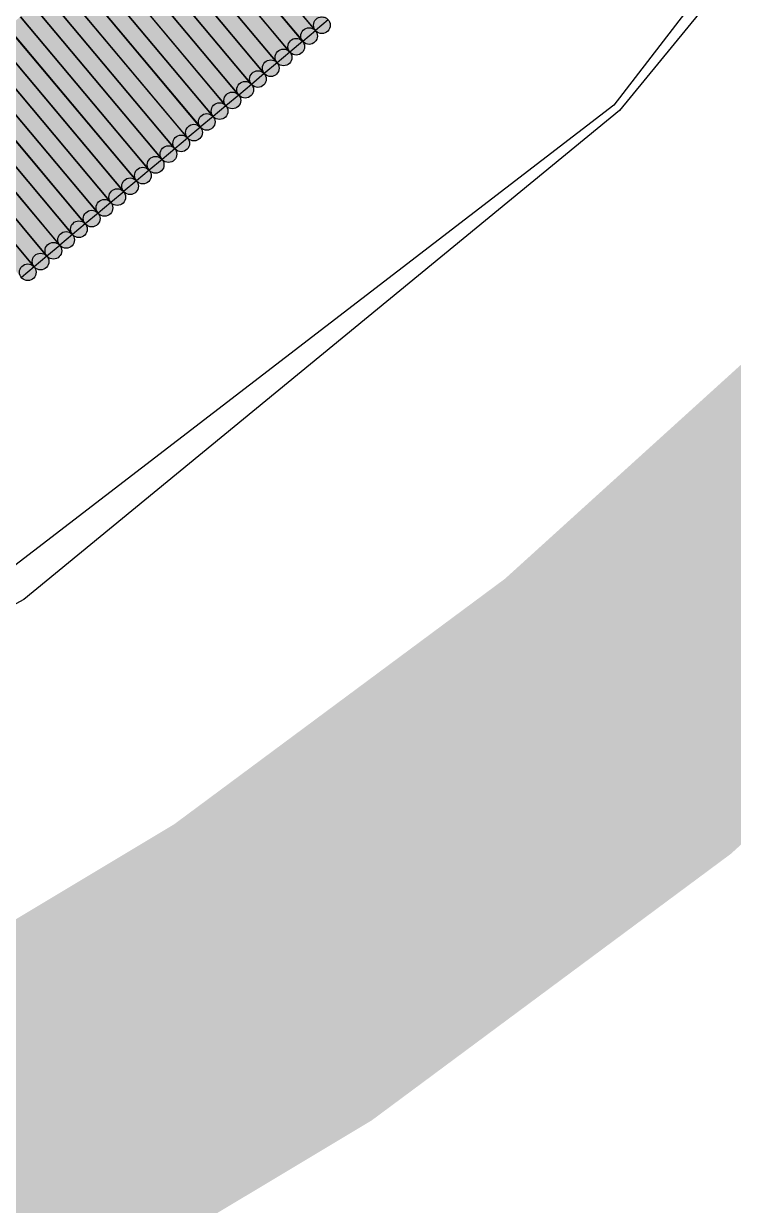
# Model space of a CAD drawing. Header units: millimetres. Extents: x -4 to 157, y -60 to 103.
# Drawn here: x 117.278 to 118.874, y -23.077 to -20.422 of the extents above; entities that cross this region are included whole.
import ezdxf

# ---------------------------------------------------------------- set-up
doc = ezdxf.new("R2010")
doc.units = ezdxf.units.MM
for name, color, linetype, true_color in [('BottomLayer', 5, 'Continuous', 0x0000ff), ('BottomSolder', 6, 'Continuous', 0xff00ff), ('KeepOutLayer', 6, 'Continuous', 0xff00ff), ('MidLayer1', 7, 'Continuous', 0x7f0000), ('MidLayer2', 7, 'Continuous', 0x3f7f00), ('TopLayer', 1, 'Continuous', 0xff0000)]:
    doc.layers.add(name, color=color, linetype=linetype, true_color=true_color)

msp = doc.modelspace()

# ---------------------------------------------------------------- hatches: boundary and pattern name
at = {"layer": 'BottomSolder', "true_color": 0xff00ff}
for points in [[(117.6445371532383, -20.09276204108533), (117.6732828467617, -20.06861795891467), (117.9629628467617, -20.41350795891467), (117.9342171532383, -20.43765204108532)], [(117.6158686376754, -20.11675189527762), (117.6446313623246, -20.09262810472238), (117.9341313623246, -20.43779810472238), (117.9053686376754, -20.46192189527763)], [(117.5872777638203, -20.14082085330616), (117.6160422361797, -20.11669914669385), (117.9053822361797, -20.46172914669384), (117.8766177638203, -20.48585085330616)], [(117.5584104647395, -20.16501407334574), (117.5871695352605, -20.14088592665426), (117.8766495352605, -20.48592592665425), (117.8478904647395, -20.51005407334575)], [(117.5295716227696, -20.18915545350242), (117.5583283772304, -20.16502454649758), (117.8478983772304, -20.51010454649757), (117.8191416227696, -20.53423545350243)], [(117.500798181194, -20.21323135099528), (117.529561818806, -20.18910864900472), (117.819131818806, -20.53438864900471), (117.790368181194, -20.55851135099528)], [(117.4720623701993, -20.237406344157), (117.5008176298007, -20.213273655843), (117.7904576298007, -20.558393655843), (117.7617023701993, -20.582526344157)], [(117.4433683001489, -20.26149149283432), (117.4721316998511, -20.23736850716568), (117.7615816998511, -20.58249850716569), (117.7328183001489, -20.60662149283431)], [(117.3858459313652, -20.30968866781648), (117.4146140686348, -20.28557133218352), (117.7040240686348, -20.63079133218352), (117.6752559313652, -20.65490866781649)], [(117.4146135650613, -20.28579776774939), (117.4433664349387, -20.26166223225061), (117.7328464349387, -20.6065222322506), (117.7040935650613, -20.6306577677494)], [(117.3571146979477, -20.33403911723798), (117.3858653020523, -20.30990088276202), (117.6753753020523, -20.65473088276202), (117.6466246979477, -20.67886911723798)], [(117.3283997362854, -20.35802320502603), (117.3571602637145, -20.33389679497397), (117.6466802637146, -20.67902679497396), (117.6179197362854, -20.70315320502603)], [(117.299632146547, -20.38228607765942), (117.328387853453, -20.35815392234058), (117.617907853453, -20.70314392234059), (117.589152146547, -20.72727607765942)], [(117.2709901273224, -20.40631367115671), (117.2997498726776, -20.3821863288433), (117.5891798726776, -20.7271863288433), (117.5604201273224, -20.75131367115671)], [(117.2420442315931, -20.43048856174986), (117.2707957684069, -20.40635143825014), (117.5604257684069, -20.75135143825014), (117.5316742315931, -20.77548856174986)], [(117.2133419083224, -20.45450579378705), (117.2420980916776, -20.43037420621295), (117.5315980916776, -20.77535420621295), (117.5028419083224, -20.79948579378705)], [(117.1846097693409, -20.4786532444305), (117.2133702306591, -20.4545267555695), (117.5029002306592, -20.7996667555695), (117.4741397693409, -20.8237932444305)], [(117.1558290148811, -20.50274234500458), (117.1845909851189, -20.47861765499542), (117.4741009851189, -20.82377765499542), (117.4453390148811, -20.84790234500458)], [(117.1270514907379, -20.52710529615885), (117.1558085092621, -20.50297470384115), (117.4453385092621, -20.84801470384116), (117.4165814907379, -20.87214529615885)], [(117.0697032534141, -20.57522739647174), (117.0984567465859, -20.55109260352826), (117.3879467465859, -20.89598260352826), (117.3591932534141, -20.92011739647175)], [(117.0984018753166, -20.55107575445578), (117.1271581246834, -20.52694424554421), (117.4166481246834, -20.87191424554422), (117.3878918753166, -20.89604575445578)], [(117.040890941201, -20.59931464123193), (117.069649058799, -20.57518535876808), (117.359169058799, -20.92024535876808), (117.330410941201, -20.94437464123192)], [(117.0121429674124, -20.62356705572934), (117.0408970325876, -20.59943294427066), (117.3304570325876, -20.94442294427066), (117.3017029674124, -20.96855705572933)], [(116.9833321393088, -20.64764606903447), (117.0120878606912, -20.62351393096552), (117.3016578606912, -20.96856393096552), (117.2729021393088, -20.99269606903448)]]:
    msp.add_hatch(color=6, dxfattribs=at).paths.add_polyline_path(points, flags=0)
h = msp.add_hatch(color=6, dxfattribs=at)
edge = h.paths.add_edge_path(flags=0)
edge.add_arc((117.94859, -20.42558), 0.01877, 0, 360)
h = msp.add_hatch(color=6, dxfattribs=at)
edge = h.paths.add_edge_path(flags=0)
edge.add_arc((117.91975, -20.44986), 0.01877, 0, 360)
h = msp.add_hatch(color=6, dxfattribs=at)
edge = h.paths.add_edge_path(flags=0)
edge.add_arc((117.891, -20.47378999999999), 0.01877, 0, 360)
h = msp.add_hatch(color=6, dxfattribs=at)
edge = h.paths.add_edge_path(flags=0)
edge.add_arc((117.86227, -20.49799), 0.01877, 0, 360)
h = msp.add_hatch(color=6, dxfattribs=at)
edge = h.paths.add_edge_path(flags=0)
edge.add_arc((117.83352, -20.52217), 0.01877, 0, 360)
h = msp.add_hatch(color=6, dxfattribs=at)
edge = h.paths.add_edge_path(flags=0)
edge.add_arc((117.77608, -20.57046), 0.01877, 0, 360)
h = msp.add_hatch(color=6, dxfattribs=at)
edge = h.paths.add_edge_path(flags=0)
edge.add_arc((117.80475, -20.54645), 0.01877, 0, 360)
h = msp.add_hatch(color=6, dxfattribs=at)
edge = h.paths.add_edge_path(flags=0)
edge.add_arc((117.7472, -20.59456), 0.01877, 0, 360)
h = msp.add_hatch(color=6, dxfattribs=at)
edge = h.paths.add_edge_path(flags=0)
edge.add_arc((117.71847, -20.61859), 0.01877, 0, 360)
h = msp.add_hatch(color=6, dxfattribs=at)
edge = h.paths.add_edge_path(flags=0)
edge.add_arc((117.68964, -20.64285), 0.01877, 0, 360)
h = msp.add_hatch(color=6, dxfattribs=at)
edge = h.paths.add_edge_path(flags=0)
edge.add_arc((117.661, -20.6668), 0.01877, 0, 360)
h = msp.add_hatch(color=6, dxfattribs=at)
edge = h.paths.add_edge_path(flags=0)
edge.add_arc((117.6323, -20.69109), 0.01877, 0, 360)
h = msp.add_hatch(color=6, dxfattribs=at)
edge = h.paths.add_edge_path(flags=0)
edge.add_arc((117.60353, -20.71521), 0.01877, 0, 360)
h = msp.add_hatch(color=6, dxfattribs=at)
edge = h.paths.add_edge_path(flags=0)
edge.add_arc((117.5748, -20.73925), 0.01877, 0, 360)
h = msp.add_hatch(color=6, dxfattribs=at)
edge = h.paths.add_edge_path(flags=0)
edge.add_arc((117.54605, -20.76342), 0.01877, 0, 360)
h = msp.add_hatch(color=6, dxfattribs=at)
edge = h.paths.add_edge_path(flags=0)
edge.add_arc((117.51722, -20.78742), 0.01877, 0, 360)
h = msp.add_hatch(color=6, dxfattribs=at)
edge = h.paths.add_edge_path(flags=0)
edge.add_arc((117.45972, -20.83584), 0.01877, 0, 360)
h = msp.add_hatch(color=6, dxfattribs=at)
edge = h.paths.add_edge_path(flags=0)
edge.add_arc((117.48852, -20.81173), 0.01877, 0, 360)
h = msp.add_hatch(color=6, dxfattribs=at)
edge = h.paths.add_edge_path(flags=0)
edge.add_arc((117.43096, -20.86008), 0.01877, 0, 360)
h = msp.add_hatch(color=6, dxfattribs=at)
edge = h.paths.add_edge_path(flags=0)
edge.add_arc((117.40227, -20.88398), 0.01877, 0, 360)
h = msp.add_hatch(color=6, dxfattribs=at)
edge = h.paths.add_edge_path(flags=0)
edge.add_arc((117.37357, -20.90805), 0.01877, 0, 360)
h = msp.add_hatch(color=6, dxfattribs=at)
edge = h.paths.add_edge_path(flags=0)
edge.add_arc((117.34479, -20.93231), 0.01877, 0, 360)
h = msp.add_hatch(color=6, dxfattribs=at)
edge = h.paths.add_edge_path(flags=0)
edge.add_arc((117.31608, -20.95649), 0.01877, 0, 360)
h = msp.add_hatch(color=6, dxfattribs=at)
edge = h.paths.add_edge_path(flags=0)
edge.add_arc((117.28728, -20.98063), 0.01877, 0, 360)

# ---------------------------------------------------------------- linework, layer by layer
at = {"layer": 'BottomLayer'}
for p, q in [((120.00666, -18.77905999999999), (118.60532, -20.60532)), ((118.60532, -20.60532), (116.77906, -22.00666))]:
    msp.add_line(p, q, dxfattribs=at)
at = {"layer": 'BottomSolder', "color": 6, "true_color": 0xff00ff}
for p, q in [((117.9342171532383, -20.43765204108532), (117.6445371532383, -20.09276204108533)), ((117.6446313623246, -20.09262810472238), (117.9341313623246, -20.43779810472238)), ((117.9053686376754, -20.46192189527763), (117.6158686376754, -20.11675189527762)), ((117.6160422361797, -20.11669914669385), (117.9053822361797, -20.46172914669384)), ((117.5871695352605, -20.14088592665426), (117.8766495352605, -20.48592592665425)), ((117.8766177638203, -20.48585085330616), (117.5872777638203, -20.14082085330616)), ((117.5583283772304, -20.16502454649758), (117.8478983772304, -20.51010454649757)), ((117.8478904647395, -20.51005407334575), (117.5584104647395, -20.16501407334574)), ((117.529561818806, -20.18910864900472), (117.819131818806, -20.53438864900471)), ((117.8191416227696, -20.53423545350243), (117.5295716227696, -20.18915545350242)), ((117.790368181194, -20.55851135099528), (117.500798181194, -20.21323135099528)), ((117.5008176298007, -20.213273655843), (117.7904576298007, -20.558393655843)), ((117.7617023701993, -20.582526344157), (117.4720623701993, -20.237406344157)), ((117.4721316998511, -20.23736850716568), (117.7615816998511, -20.58249850716569)), ((117.7040935650613, -20.6306577677494), (117.4146135650613, -20.28579776774939)), ((117.4146140686348, -20.28557133218352), (117.7040240686348, -20.63079133218352)), ((117.4433664349387, -20.26166223225061), (117.7328464349387, -20.6065222322506)), ((117.7328183001489, -20.60662149283431), (117.4433683001489, -20.26149149283432)), ((117.6752559313652, -20.65490866781649), (117.3858459313652, -20.30968866781648)), ((117.3858653020523, -20.30990088276202), (117.6753753020523, -20.65473088276202)), ((117.6466246979477, -20.67886911723798), (117.3571146979477, -20.33403911723798)), ((117.3571602637145, -20.33389679497397), (117.6466802637146, -20.67902679497396)), ((117.328387853453, -20.35815392234058), (117.617907853453, -20.70314392234059)), ((117.6179197362854, -20.70315320502603), (117.3283997362854, -20.35802320502603)), ((117.589152146547, -20.72727607765942), (117.299632146547, -20.38228607765942)), ((117.2997498726776, -20.3821863288433), (117.5891798726776, -20.7271863288433)), ((117.2707957684069, -20.40635143825014), (117.5604257684069, -20.75135143825014)), ((117.5604201273224, -20.75131367115671), (117.2709901273224, -20.40631367115671)), ((117.9629628467617, -20.41350795891467), (117.9342171532383, -20.43765204108532)), ((117.5316742315931, -20.77548856174986), (117.2420442315931, -20.43048856174986)), ((117.2420980916776, -20.43037420621295), (117.5315980916776, -20.77535420621295)), ((117.9341313623246, -20.43779810472238), (117.9053686376754, -20.46192189527763)), ((117.5028419083224, -20.79948579378705), (117.2133419083224, -20.45450579378705)), ((117.2133702306591, -20.4545267555695), (117.5029002306592, -20.7996667555695)), ((117.9053822361797, -20.46172914669384), (117.8766177638203, -20.48585085330616)), ((117.1845909851189, -20.47861765499542), (117.4741009851189, -20.82377765499542)), ((117.4741397693409, -20.8237932444305), (117.1846097693409, -20.4786532444305)), ((117.8766495352605, -20.48592592665425), (117.8478904647395, -20.51005407334575)), ((117.1558085092621, -20.50297470384115), (117.4453385092621, -20.84801470384116)), ((117.4453390148811, -20.84790234500458), (117.1558290148811, -20.50274234500458)), ((117.8478983772304, -20.51010454649757), (117.8191416227696, -20.53423545350243)), ((117.3878918753166, -20.89604575445578), (117.0984018753166, -20.55107575445578)), ((117.0984567465859, -20.55109260352826), (117.3879467465859, -20.89598260352826)), ((117.4165814907379, -20.87214529615885), (117.1270514907379, -20.52710529615885)), ((117.1271581246834, -20.52694424554421), (117.4166481246834, -20.87191424554422)), ((117.819131818806, -20.53438864900471), (117.790368181194, -20.55851135099528)), ((117.069649058799, -20.57518535876808), (117.359169058799, -20.92024535876808)), ((117.3591932534141, -20.92011739647175), (117.0697032534141, -20.57522739647174)), ((117.7904576298007, -20.558393655843), (117.7617023701993, -20.582526344157)), ((117.330410941201, -20.94437464123192), (117.040890941201, -20.59931464123193)), ((117.0408970325876, -20.59943294427066), (117.3304570325876, -20.94442294427066)), ((117.7615816998511, -20.58249850716569), (117.7328183001489, -20.60662149283431)), ((117.0120878606912, -20.62351393096552), (117.3016578606912, -20.96856393096552)), ((117.3017029674124, -20.96855705572933), (117.0121429674124, -20.62356705572934)), ((117.7040240686348, -20.63079133218352), (117.6752559313652, -20.65490866781649)), ((117.7328464349387, -20.6065222322506), (117.7040935650613, -20.6306577677494)), ((117.6753753020523, -20.65473088276202), (117.6466246979477, -20.67886911723798)), ((117.6466802637146, -20.67902679497396), (117.6179197362854, -20.70315320502603)), ((117.617907853453, -20.70314392234059), (117.589152146547, -20.72727607765942)), ((117.5891798726776, -20.7271863288433), (117.5604201273224, -20.75131367115671)), ((117.5604257684069, -20.75135143825014), (117.5316742315931, -20.77548856174986)), ((117.5315980916776, -20.77535420621295), (117.5028419083224, -20.79948579378705)), ((117.5029002306592, -20.7996667555695), (117.4741397693409, -20.8237932444305)), ((117.4741009851189, -20.82377765499542), (117.4453390148811, -20.84790234500458)), ((117.4453385092621, -20.84801470384116), (117.4165814907379, -20.87214529615885)), ((117.3879467465859, -20.89598260352826), (117.3591932534141, -20.92011739647175)), ((117.4166481246834, -20.87191424554422), (117.3878918753166, -20.89604575445578)), ((117.359169058799, -20.92024535876808), (117.330410941201, -20.94437464123192)), ((117.3304570325876, -20.94442294427066), (117.3017029674124, -20.96855705572933)), ((117.3016578606912, -20.96856393096552), (117.2729021393088, -20.99269606903448))]:
    msp.add_line(p, q, dxfattribs=at)
at = {"layer": 'BottomSolder'}
for centre in [(117.94859, -20.42558), (117.91975, -20.44986), (117.891, -20.47378999999999), (117.86227, -20.49799), (117.83352, -20.52217), (117.77608, -20.57046), (117.80475, -20.54645), (117.7472, -20.59456), (117.71847, -20.61859), (117.68964, -20.64285), (117.661, -20.6668), (117.6323, -20.69109), (117.60353, -20.71521), (117.5748, -20.73925), (117.54605, -20.76342), (117.51722, -20.78742), (117.45972, -20.83584), (117.48852, -20.81173), (117.43096, -20.86008), (117.40227, -20.88398), (117.37357, -20.90805), (117.34479, -20.93231), (117.31608, -20.95649), (117.28728, -20.98063)]:
    msp.add_circle(centre, 0.01877, dxfattribs=at)
at = {"layer": 'KeepOutLayer'}
msp.add_lwpolyline([(122.2126, -14.37008, 0.8, 0.8, -0.4142135623730951), (112.37008, -24.2126, 0.8, 0.8, 0)], format="xyseb", dxfattribs=at)
at = {"layer": 'MidLayer1'}
for p, q in [((119.71616, -19.27858), (118.61741, -20.61741)), ((118.61741, -20.61741), (117.27858, -21.71616)), ((117.27858, -21.71616), (115.75111, -22.53261))]:
    msp.add_line(p, q, dxfattribs=at)
at = {"layer": 'MidLayer2'}
for p, q in [((119.71616, -19.27858), (118.61741, -20.61741)), ((118.61741, -20.61741), (117.27858, -21.71616)), ((117.27858, -21.71616), (115.75111, -22.53261))]:
    msp.add_line(p, q, dxfattribs=at)
at = {"layer": 'TopLayer'}
for p, q in [((119.71616, -19.27858), (118.61741, -20.61741)), ((118.61741, -20.61741), (117.27858, -21.71616)), ((117.27858, -21.71616), (115.75111, -22.53261))]:
    msp.add_line(p, q, dxfattribs=at)

doc.saveas('drawing.dxf')
